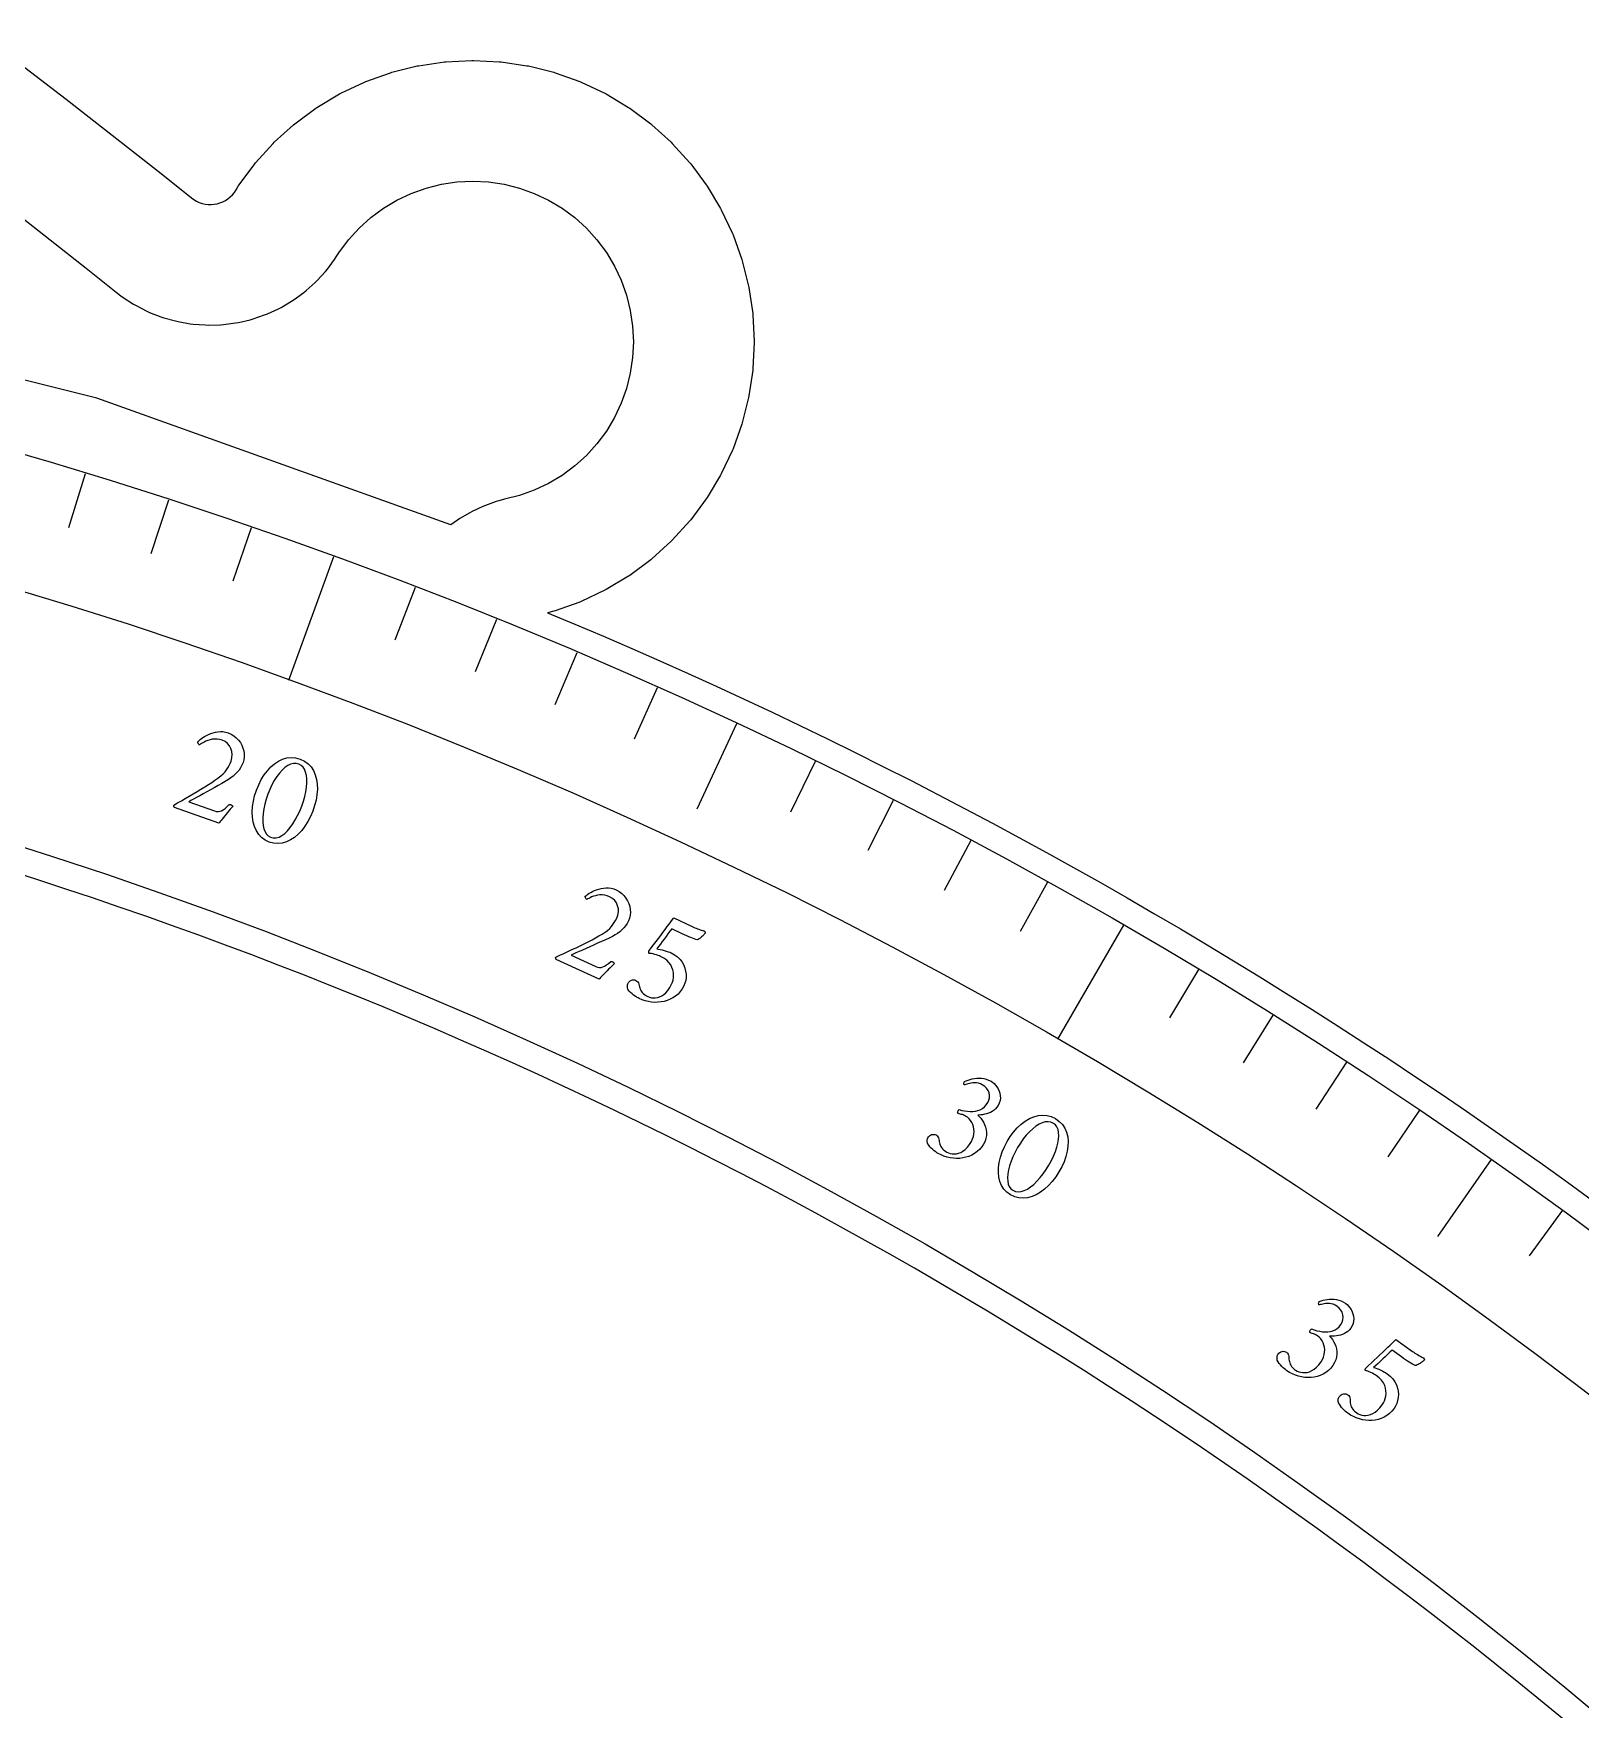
# Model space of a CAD drawing. Header units: millimetres. Extents: x -50 to 50, y -50 to 64.
# Drawn here: x 14.03 to 29.42, y 35.28 to 51.95 of the extents above; entities that cross this region are included whole.
import ezdxf

# ---------------------------------------------------------------- set-up
doc = ezdxf.new("R2010")
doc.units = ezdxf.units.MM
for name, color, linetype in [('CUT_INNER', 6, 'Continuous'), ('CUT_OUTER', 1, 'Continuous'), ('ENGRAVE', 7, 'Continuous'), ('ENGRAVE_FINE', 8, 'Continuous'), ('TEXT', 5, 'Continuous')]:
    doc.layers.add(name, color=color, linetype=linetype)

msp = doc.modelspace()

# ---------------------------------------------------------------- linework, layer by layer
at = {"layer": 'CUT_INNER'}
msp.add_lwpolyline([(29.2399, 35.1865), (29.0235, 35.3652), (28.8059, 35.5426), (28.5873, 35.7187), (28.3676, 35.8935), (28.1468, 36.0668), (27.925, 36.2389), (27.7021, 36.4095), (27.4782, 36.5788), (27.2532, 36.7467), (27.0273, 36.9133), (26.8003, 37.0784), (26.5722, 37.2422), (26.3432, 37.4045), (26.1132, 37.5654), (25.8822, 37.725), (25.6503, 37.8831), (25.4173, 38.0397), (25.1835, 38.195), (24.9486, 38.3488), (24.7128, 38.5011), (24.4761, 38.6521), (24.2385, 38.8015), (24, 38.9495), (23.7605, 39.096), (23.5202, 39.2411), (23.279, 39.3847), (23.0369, 39.5268), (22.7939, 39.6674), (22.5501, 39.8065), (22.3054, 39.9441), (22.0599, 40.0802), (21.8136, 40.2148), (21.5664, 40.3479), (21.3184, 40.4795), (21.0696, 40.6095), (20.8201, 40.738), (20.5697, 40.865), (20.3186, 40.9905), (20.0667, 41.1144), (19.814, 41.2367), (19.5606, 41.3575), (19.3065, 41.4768), (19.0517, 41.5944), (18.7961, 41.7106), (18.5398, 41.8251), (18.2828, 41.9381), (18.0251, 42.0495), (17.7668, 42.1593), (17.5078, 42.2675), (17.2481, 42.3741), (16.9878, 42.4792), (16.7268, 42.5826), (16.4652, 42.6844), (16.203, 42.7846), (15.9402, 42.8833), (15.6767, 42.9803), (15.4127, 43.0756), (15.1481, 43.1694), (14.8829, 43.2615), (14.6172, 43.352), (14.3509, 43.4409), (14.0841, 43.5282), (13.8168, 43.6138)], dxfattribs=at)
at = {"layer": 'CUT_OUTER'}
msp.add_lwpolyline([(13.5009, 51.9531), (14.3993, 51.2656), (14.4007, 51.2645), (15.2989, 50.5593), (15.601, 50.3177), (15.6254, 50.3001), (15.6514, 50.285), (15.6789, 50.2726), (15.7074, 50.2631), (15.7367, 50.2564), (15.7666, 50.2527), (15.7967, 50.252), (15.8267, 50.2544), (15.8563, 50.2597), (15.8852, 50.268), (15.9131, 50.2791), (15.9398, 50.293), (15.965, 50.3094), (15.9884, 50.3283), (16.0098, 50.3495), (16.029, 50.3727), (16.0457, 50.3977), (16.0681, 50.435), (16.0763, 50.4473), (16.2312, 50.6561), (16.2405, 50.6675), (16.4152, 50.8602), (16.4256, 50.8706), (16.6182, 51.0452), (16.6296, 51.0546), (16.8385, 51.2095), (16.8507, 51.2177), (17.0738, 51.3514), (17.0867, 51.3583), (17.3218, 51.4695), (17.3354, 51.4751), (17.5803, 51.5627), (17.5943, 51.567), (17.8466, 51.6302), (17.861, 51.633), (18.1183, 51.6712), (18.1329, 51.6726), (18.3926, 51.6854), (18.4074, 51.6854), (18.6671, 51.6726), (18.6817, 51.6712), (18.939, 51.633), (18.9534, 51.6302), (19.2057, 51.567), (19.2197, 51.5627), (19.4646, 51.4751), (19.4782, 51.4695), (19.7133, 51.3583), (19.7262, 51.3514), (19.9493, 51.2177), (19.9615, 51.2095), (20.1704, 51.0546), (20.1818, 51.0452), (20.3744, 50.8706), (20.3848, 50.8602), (20.5595, 50.6675), (20.5688, 50.6561), (20.7237, 50.4473), (20.7319, 50.435), (20.8656, 50.212), (20.8725, 50.199), (20.9837, 49.9639), (20.9893, 49.9503), (21.077, 49.7055), (21.0812, 49.6914), (21.1444, 49.4392), (21.1473, 49.4247), (21.1854, 49.1675), (21.1869, 49.1528), (21.1996, 48.8931), (21.1996, 48.8784), (21.1869, 48.6187), (21.1854, 48.604), (21.1473, 48.3468), (21.1444, 48.3324), (21.0812, 48.0801), (21.077, 48.066), (20.9893, 47.8212), (20.9837, 47.8076), (20.8725, 47.5725), (20.8656, 47.5595), (20.7319, 47.3365), (20.7237, 47.3242), (20.5688, 47.1154), (20.5595, 47.104), (20.3848, 46.9113), (20.3744, 46.9009), (20.1818, 46.7263), (20.1704, 46.7169), (19.9615, 46.562), (19.9493, 46.5539), (19.7262, 46.4202), (19.7133, 46.4132), (19.4782, 46.302), (19.4646, 46.2964), (19.2197, 46.2088), (19.2057, 46.2045), (19.1452, 46.1894), (19.4173, 46.0757), (19.6996, 45.9557), (19.9812, 45.834), (20.2621, 45.7105), (20.5422, 45.5853), (20.8215, 45.4584), (21.1, 45.3298), (21.3778, 45.1995), (21.6547, 45.0674), (21.9308, 44.9337), (22.2061, 44.7983), (22.4806, 44.6612), (22.7542, 44.5224), (23.0269, 44.382), (23.2988, 44.2399), (23.5698, 44.0961), (23.84, 43.9506), (24.1092, 43.8035), (24.3775, 43.6547), (24.6449, 43.5043), (24.9114, 43.3523), (25.1769, 43.1986), (25.4415, 43.0433), (25.7051, 42.8864), (25.9678, 42.7279), (26.2295, 42.5678), (26.4902, 42.406), (26.7499, 42.2427), (27.0086, 42.0777), (27.2662, 41.9112), (27.5229, 41.7431), (27.7785, 41.5735), (28.0331, 41.4023), (28.2866, 41.2295), (28.539, 41.0551), (28.7904, 40.8792), (29.0407, 40.7018), (29.2899, 40.5229), (29.538, 40.3424)], dxfattribs=at)
at = {"layer": 'ENGRAVE'}
for points in [[(13.6641, 50.3172), (14.5536, 49.6188), (14.8514, 49.3806), (14.8993, 49.3442), (14.9237, 49.3266), (15.0247, 49.2612), (15.0508, 49.2462), (15.1578, 49.1912), (15.1853, 49.1789), (15.2973, 49.1349), (15.3258, 49.1254), (15.4417, 49.0929), (15.471, 49.0862), (15.5896, 49.0655), (15.6194, 49.0618), (15.7395, 49.053), (15.7695, 49.0523), (15.8898, 49.0557), (15.9198, 49.058), (16.0392, 49.0733), (16.0688, 49.0787), (16.186, 49.1059), (16.2149, 49.1142), (16.3289, 49.153), (16.3568, 49.1641), (16.4663, 49.2142), (16.493, 49.228), (16.5968, 49.2888), (16.622, 49.3053), (16.7193, 49.3761), (16.7427, 49.395), (16.8324, 49.4753), (16.8538, 49.4964), (16.935, 49.5852), (16.9541, 49.6084), (17.026, 49.7049), (17.0428, 49.7299), (17.0692, 49.7716), (17.1643, 49.8999), (17.2697, 50.0161), (17.3859, 50.1215), (17.5119, 50.2149), (17.6464, 50.2956), (17.7883, 50.3626), (17.936, 50.4155), (18.0881, 50.4536), (18.2433, 50.4766), (18.4, 50.4843), (18.5567, 50.4766), (18.7119, 50.4536), (18.864, 50.4155), (19.0117, 50.3626), (19.1536, 50.2956), (19.2881, 50.2149), (19.4141, 50.1215), (19.5303, 50.0161), (19.6357, 49.8999), (19.7291, 49.7739), (19.8098, 49.6393), (19.8769, 49.4975), (19.9297, 49.3498), (19.9678, 49.1976), (19.9909, 49.0424), (19.9986, 48.8858), (19.9909, 48.7291), (19.9678, 48.5739), (19.9297, 48.4217), (19.8769, 48.274), (19.8098, 48.1322), (19.7291, 47.9976), (19.6357, 47.8716), (19.5303, 47.7554), (19.4141, 47.6501), (19.2881, 47.5566), (19.1536, 47.476), (19.0117, 47.4089), (18.864, 47.356), (18.7162, 47.319), (18.661, 47.3038), (18.6336, 47.2955), (18.5258, 47.2573), (18.4993, 47.2464), (18.3956, 47.1981), (18.3703, 47.1848), (18.2716, 47.1268), (18.2477, 47.1111), (18.1834, 47.0646), (14.6594, 48.3255), (9.8521, 49.5297)], [(17.0138, 46.745), (16.5661, 45.515)], [(21.0231, 45.0843), (20.628, 44.2369)], [(24.8725, 43.0804), (24.218, 41.9468)], [(28.5326, 40.7487), (27.9963, 39.9828)]]:
    msp.add_lwpolyline(points, dxfattribs=at)
for radius in [49.745, 48.436, 46.005]:
    msp.add_circle((0, 0), radius, dxfattribs=at)
at = {"layer": 'ENGRAVE_FINE'}
for points in [[(14.544, 47.5714), (14.38, 47.0349)], [(15.3721, 47.3103), (15.1987, 46.7768)], [(16.1954, 47.0348), (16.0127, 46.5044)], [(17.827, 46.441), (17.626, 45.9172)], [(18.6348, 46.1228), (18.4247, 45.6026)], [(19.4369, 45.7905), (19.2177, 45.2741)], [(20.2331, 45.4443), (20.0049, 44.9318)], [(21.8068, 44.7105), (21.5608, 44.2063)], [(22.5838, 44.3231), (22.3291, 43.8233)], [(23.3539, 43.9222), (23.0905, 43.4269)], [(24.1169, 43.508), (23.8449, 43.0173)], [(25.6206, 42.6398), (25.3316, 42.1589)], [(26.3608, 42.1862), (26.0635, 41.7104)], [(27.0931, 41.7197), (26.7875, 41.2492)], [(27.8171, 41.2405), (27.5033, 40.7754)], [(29.2394, 40.2446), (28.9096, 39.7907)]]:
    msp.add_lwpolyline(points, dxfattribs=at)
at = {"layer": 'TEXT'}
for points in [[(16.0139, 44.2633), (16.0014, 44.2494), (15.9883, 44.2345), (15.9746, 44.2185), (15.9604, 44.2016), (15.9463, 44.1844), (15.9327, 44.1679), (15.9198, 44.152), (15.9074, 44.1367), (15.8964, 44.123), (15.8873, 44.1116), (15.8802, 44.1028), (15.8751, 44.0963), (15.4321, 44.2533), (15.4306, 44.2556), (15.4292, 44.2582), (15.4278, 44.2613), (15.4265, 44.2649), (15.4255, 44.2684), (15.425, 44.2715), (15.4249, 44.2742), (15.4254, 44.2764), (15.4632, 44.2976), (15.5016, 44.3194), (15.5406, 44.3417), (15.5802, 44.3645), (15.6197, 44.3875), (15.6586, 44.4106), (15.6968, 44.4338), (15.7343, 44.4569), (15.7703, 44.4798), (15.8041, 44.5019), (15.8356, 44.5234), (15.8648, 44.5441), (15.8929, 44.5658), (15.9168, 44.5869), (15.9365, 44.6074), (15.952, 44.6274), (15.9647, 44.6476), (15.9763, 44.6688), (15.9866, 44.691), (15.9957, 44.7142), (16.0045, 44.7467), (16.0073, 44.7784), (16.004, 44.8093), (15.9947, 44.8393), (15.98, 44.8666), (15.9606, 44.8893), (15.9364, 44.9074), (15.9074, 44.9208), (15.8818, 44.9283), (15.8568, 44.9324), (15.8325, 44.9331), (15.8089, 44.9304), (15.7864, 44.9254), (15.7656, 44.9192), (15.7465, 44.912), (15.7291, 44.9035), (15.7138, 44.895), (15.701, 44.8874), (15.6908, 44.8808), (15.6833, 44.8751), (15.6794, 44.8771), (15.6759, 44.8801), (15.6726, 44.8843), (15.6696, 44.8895), (15.6672, 44.8948), (15.6657, 44.8992), (15.6651, 44.9026), (15.6653, 44.9051), (15.6706, 44.911), (15.6784, 44.9185), (15.6887, 44.9273), (15.7014, 44.9377), (15.7163, 44.9486), (15.733, 44.9592), (15.7517, 44.9695), (15.7722, 44.9795), (15.7941, 44.9886), (15.8168, 44.9961), (15.8404, 45.002), (15.8648, 45.0063), (15.8899, 45.0081), (15.9152, 45.0068), (15.9408, 45.0024), (15.9667, 44.9947), (15.9966, 44.9819), (16.0238, 44.9657), (16.0482, 44.9461), (16.0697, 44.9231), (16.0881, 44.8978), (16.103, 44.8713), (16.1144, 44.8435), (16.1224, 44.8144), (16.1265, 44.7849), (16.1267, 44.756), (16.1227, 44.7275), (16.1148, 44.6997), (16.1038, 44.6729), (16.0905, 44.6478), (16.0751, 44.6245), (16.0575, 44.6029), (16.038, 44.5829), (16.0171, 44.5643), (15.9946, 44.5472), (15.9706, 44.5316), (15.9375, 44.5117), (15.9028, 44.4914), (15.8666, 44.4706), (15.8288, 44.4493), (15.7909, 44.4281), (15.7541, 44.4076), (15.7184, 44.3878), (15.6838, 44.3687), (15.6515, 44.3509), (15.6226, 44.3349), (15.5972, 44.3207), (15.5753, 44.3084), (15.8301, 44.218), (15.8488, 44.213), (15.8668, 44.2117), (15.8843, 44.214), (15.9011, 44.22), (15.918, 44.2295), (15.9356, 44.2423), (15.954, 44.2585), (15.9732, 44.278), (15.9763, 44.2808), (15.9803, 44.2822), (15.985, 44.2821), (15.9905, 44.2807), (15.9927, 44.2797), (15.9955, 44.2781), (15.9988, 44.276), (16.0027, 44.2733), (16.0065, 44.2705), (16.0096, 44.2678), (16.0121, 44.2654), (16.0139, 44.2633)], [(16.6824, 44.7328), (16.7251, 44.7128), (16.7616, 44.6871), (16.7918, 44.6557), (16.8157, 44.6186), (16.8338, 44.577), (16.8462, 44.5322), (16.853, 44.4841), (16.8542, 44.4329), (16.8502, 44.3797), (16.8413, 44.3258), (16.8275, 44.2712), (16.8088, 44.216), (16.786, 44.1624), (16.76, 44.1124), (16.7308, 44.0663), (16.6984, 44.0239), (16.6633, 43.9863), (16.6264, 43.9547), (16.5876, 43.929), (16.5469, 43.9092), (16.5049, 43.8966), (16.4623, 43.8923), (16.419, 43.8963), (16.3751, 43.9087), (16.3349, 43.9277), (16.3002, 43.9527), (16.2711, 43.9838), (16.2475, 44.0209), (16.2293, 44.0626), (16.2165, 44.1075), (16.209, 44.1557), (16.2068, 44.2072), (16.2098, 44.2606), (16.2177, 44.3147), (16.2306, 44.3695), (16.2485, 44.425), (16.2706, 44.4789), (16.296, 44.5291), (16.3247, 44.5756), (16.3568, 44.6184), (16.3916, 44.6562), (16.4286, 44.6879), (16.4677, 44.7135), (16.5089, 44.7331), (16.5514, 44.7454), (16.5945, 44.7494), (16.6382, 44.7453), (16.6824, 44.7328)], [(16.6715, 44.6832), (16.6441, 44.6899), (16.6163, 44.6897), (16.5882, 44.6827), (16.5597, 44.6688), (16.5314, 44.6489), (16.5038, 44.624), (16.4769, 44.5942), (16.4507, 44.5592), (16.4258, 44.5202), (16.4027, 44.4778), (16.3814, 44.4322), (16.3618, 44.3834), (16.3452, 44.334), (16.3319, 44.2858), (16.3219, 44.2387), (16.3154, 44.1926), (16.3122, 44.1488), (16.3124, 44.1085), (16.316, 44.0717), (16.3231, 44.0384), (16.3336, 44.0097), (16.3479, 43.9867), (16.3658, 43.9694), (16.3874, 43.9578), (16.4161, 43.9507), (16.4447, 43.9509), (16.4733, 43.9584), (16.5018, 43.9732), (16.5299, 43.9942), (16.5573, 44.0203), (16.5839, 44.0516), (16.6098, 44.088), (16.6345, 44.1283), (16.6575, 44.1713), (16.6788, 44.217), (16.6984, 44.2653), (16.7156, 44.3149), (16.7293, 44.3629), (16.7396, 44.4094), (16.7463, 44.4542), (16.7494, 44.4967), (16.7491, 44.5357), (16.7451, 44.5715), (16.7377, 44.6039), (16.7266, 44.6319), (16.7119, 44.6544), (16.6935, 44.6715), (16.6715, 44.6832)], [(19.8108, 42.6992), (19.7971, 42.6864), (19.7827, 42.6727), (19.7677, 42.658), (19.7521, 42.6423), (19.7365, 42.6265), (19.7216, 42.6112), (19.7073, 42.5965), (19.6937, 42.5823), (19.6814, 42.5696), (19.6714, 42.5591), (19.6636, 42.5509), (19.658, 42.5449), (19.2303, 42.7399), (19.229, 42.7423), (19.2278, 42.7451), (19.2267, 42.7483), (19.2258, 42.7519), (19.2251, 42.7556), (19.2248, 42.7587), (19.225, 42.7613), (19.2256, 42.7635), (19.2651, 42.7814), (19.3053, 42.7997), (19.3461, 42.8185), (19.3875, 42.8378), (19.4289, 42.8573), (19.4696, 42.8769), (19.5097, 42.8966), (19.5491, 42.9164), (19.587, 42.9361), (19.6225, 42.9552), (19.6558, 42.9738), (19.6867, 42.9919), (19.7166, 43.011), (19.7422, 43.0299), (19.7636, 43.0487), (19.7808, 43.0672), (19.7953, 43.0863), (19.8086, 43.1064), (19.8209, 43.1276), (19.8319, 43.1499), (19.8435, 43.1815), (19.849, 43.2129), (19.8485, 43.2439), (19.8418, 43.2746), (19.8296, 43.3031), (19.8122, 43.3274), (19.7897, 43.3475), (19.762, 43.3634), (19.7371, 43.3731), (19.7126, 43.3794), (19.6884, 43.3822), (19.6646, 43.3815), (19.6419, 43.3785), (19.6206, 43.3742), (19.6009, 43.3686), (19.5828, 43.3618), (19.5668, 43.3546), (19.5535, 43.3482), (19.5428, 43.3425), (19.5347, 43.3375), (19.531, 43.3397), (19.5278, 43.3431), (19.5249, 43.3475), (19.5224, 43.353), (19.5204, 43.3585), (19.5193, 43.363), (19.519, 43.3664), (19.5195, 43.3689), (19.5253, 43.3744), (19.5337, 43.3811), (19.5446, 43.389), (19.5582, 43.3982), (19.574, 43.4078), (19.5916, 43.4169), (19.6111, 43.4255), (19.6324, 43.4337), (19.655, 43.4409), (19.6783, 43.4464), (19.7023, 43.4502), (19.727, 43.4523), (19.7521, 43.452), (19.7772, 43.4485), (19.8023, 43.4418), (19.8275, 43.4319), (19.8562, 43.4165), (19.8819, 43.398), (19.9044, 43.3764), (19.9239, 43.3516), (19.94, 43.3248), (19.9525, 43.2971), (19.9615, 43.2683), (19.9668, 43.2387), (19.9684, 43.209), (19.966, 43.1801), (19.9597, 43.1522), (19.9493, 43.1251), (19.936, 43.0994), (19.9206, 43.0756), (19.9032, 43.0537), (19.8838, 43.0337), (19.8627, 43.0154), (19.8402, 42.9987), (19.8163, 42.9837), (19.791, 42.9702), (19.7563, 42.9533), (19.72, 42.9361), (19.6821, 42.9185), (19.6426, 42.9006), (19.603, 42.8828), (19.5645, 42.8656), (19.5272, 42.849), (19.4911, 42.833), (19.4574, 42.818), (19.4272, 42.8046), (19.4007, 42.7927), (19.3777, 42.7823), (19.6237, 42.6701), (19.6419, 42.6635), (19.6598, 42.6606), (19.6774, 42.6614), (19.6946, 42.6658), (19.7123, 42.6738), (19.731, 42.6851), (19.7507, 42.6996), (19.7715, 42.7174), (19.7749, 42.7199), (19.7789, 42.7209), (19.7836, 42.7204), (19.789, 42.7185), (19.7911, 42.7173), (19.7937, 42.7155), (19.7969, 42.7131), (19.8005, 42.7101), (19.804, 42.7069), (19.8069, 42.704), (19.8091, 42.7015), (19.8108, 42.6992)], [(20.3734, 42.8056), (20.4079, 42.7866), (20.4376, 42.7649), (20.4625, 42.7404), (20.4827, 42.7131), (20.4985, 42.684), (20.5104, 42.6542), (20.5182, 42.6237), (20.5221, 42.5925), (20.5222, 42.5615), (20.5186, 42.5319), (20.5113, 42.5035), (20.5004, 42.4764), (20.4839, 42.4465), (20.4647, 42.4197), (20.4429, 42.3961), (20.4184, 42.3755), (20.3919, 42.358), (20.3642, 42.3434), (20.3352, 42.3317), (20.3049, 42.323), (20.2739, 42.3171), (20.2425, 42.3139), (20.2108, 42.3135), (20.1789, 42.3159), (20.1471, 42.3208), (20.1162, 42.3282), (20.0861, 42.3382), (20.0568, 42.3506), (20.0443, 42.3571), (20.0308, 42.3651), (20.0161, 42.3747), (20.0004, 42.3858), (19.9848, 42.3981), (19.9705, 42.4109), (19.9576, 42.4244), (19.946, 42.4385), (19.9443, 42.4423), (19.9427, 42.4478), (19.9409, 42.4547), (19.9392, 42.4633), (19.9381, 42.4724), (19.9383, 42.4811), (19.9399, 42.4893), (19.9428, 42.4971), (19.9497, 42.5093), (19.958, 42.5193), (19.9677, 42.5272), (19.9787, 42.5328), (19.9903, 42.5361), (20.0014, 42.5372), (20.0121, 42.5359), (20.0225, 42.5323), (20.0338, 42.5255), (20.0427, 42.5168), (20.0491, 42.5063), (20.0529, 42.494), (20.0557, 42.481), (20.0589, 42.4686), (20.0623, 42.4566), (20.0661, 42.4452), (20.0715, 42.4327), (20.0784, 42.4211), (20.0868, 42.4104), (20.0966, 42.4006), (20.1074, 42.3918), (20.1185, 42.3838), (20.13, 42.3768), (20.1418, 42.3707), (20.1587, 42.364), (20.1768, 42.3596), (20.196, 42.3575), (20.2165, 42.3575), (20.2376, 42.3606), (20.2587, 42.3672), (20.28, 42.3775), (20.3014, 42.3914), (20.3223, 42.4095), (20.342, 42.4326), (20.3606, 42.4605), (20.3781, 42.4934), (20.3864, 42.5137), (20.3924, 42.5356), (20.3961, 42.559), (20.3976, 42.5841), (20.396, 42.6098), (20.3908, 42.6354), (20.3819, 42.6607), (20.3693, 42.6859), (20.3521, 42.71), (20.3295, 42.7322), (20.3015, 42.7523), (20.2681, 42.7705), (20.2569, 42.7753), (20.2436, 42.7803), (20.2282, 42.7854), (20.2108, 42.7906), (20.1934, 42.7952), (20.1783, 42.7984), (20.1655, 42.8002), (20.155, 42.8007), (20.1533, 42.8019), (20.152, 42.8038), (20.1511, 42.8064), (20.1507, 42.8097), (20.1507, 42.8132), (20.1511, 42.8166), (20.1519, 42.82), (20.1532, 42.8232), (20.1765, 42.8547), (20.1999, 42.8862), (20.2233, 42.9177), (20.2467, 42.9491), (20.2697, 42.9801), (20.2919, 43.0099), (20.3134, 43.0387), (20.334, 43.0664), (20.3533, 43.0924), (20.3705, 43.1159), (20.3857, 43.137), (20.3989, 43.1557), (20.5831, 43.0681), (20.596, 43.0621), (20.6093, 43.0564), (20.6228, 43.0508), (20.6367, 43.0456), (20.6501, 43.0407), (20.6625, 43.0364), (20.6739, 43.0328), (20.6841, 43.0298), (20.6926, 43.0274), (20.6986, 43.0257), (20.7023, 43.0247), (20.7035, 43.0243), (20.7057, 43.021), (20.7077, 43.018), (20.7096, 43.0153), (20.7113, 43.0128), (20.7126, 43.0104), (20.7131, 43.008), (20.713, 43.0056), (20.7121, 43.0031), (20.7106, 43.0006), (20.7077, 42.9969), (20.7036, 42.9919), (20.6983, 42.9857), (20.6919, 42.9788), (20.6849, 42.9718), (20.6772, 42.9646), (20.6688, 42.9572), (20.6601, 42.9502), (20.6513, 42.9439), (20.6423, 42.9385), (20.6333, 42.9339), (20.6193, 42.9391), (20.6041, 42.9449), (20.5875, 42.9513), (20.5697, 42.9582), (20.5506, 42.9661), (20.5299, 42.9749), (20.5079, 42.9849), (20.4844, 42.9959), (20.3797, 43.0456), (20.3608, 43.0204), (20.3418, 42.9949), (20.3228, 42.9691), (20.3038, 42.9431), (20.2849, 42.9172), (20.2663, 42.8921), (20.248, 42.8678), (20.2299, 42.8442), (20.2459, 42.8426), (20.2637, 42.8396), (20.2833, 42.8353), (20.3047, 42.8297), (20.3257, 42.8235), (20.3442, 42.8173), (20.3601, 42.8114), (20.3734, 42.8056)], [(23.5558, 41.5281), (23.571, 41.518), (23.5857, 41.5053), (23.5999, 41.49), (23.6136, 41.472), (23.6258, 41.452), (23.6355, 41.4307), (23.6427, 41.4081), (23.6474, 41.3842), (23.6487, 41.3597), (23.6457, 41.3353), (23.6383, 41.3109), (23.6266, 41.2866), (23.6148, 41.2689), (23.6012, 41.2532), (23.5856, 41.2397), (23.568, 41.2283), (23.5494, 41.2187), (23.5304, 41.2107), (23.5112, 41.2043), (23.4916, 41.1995), (23.4726, 41.1958), (23.4549, 41.193), (23.4386, 41.191), (23.4238, 41.1898), (23.4391, 41.1763), (23.4538, 41.1602), (23.4678, 41.1415), (23.4811, 41.1201), (23.4927, 41.0967), (23.5015, 41.072), (23.5077, 41.0459), (23.5111, 41.0184), (23.5108, 40.9901), (23.5058, 40.9616), (23.4961, 40.9328), (23.4817, 40.9038), (23.4631, 40.8752), (23.442, 40.8498), (23.4186, 40.8278), (23.3927, 40.809), (23.365, 40.7934), (23.3363, 40.7808), (23.3066, 40.7713), (23.2758, 40.7647), (23.2444, 40.7611), (23.2129, 40.7602), (23.1812, 40.762), (23.1495, 40.7666), (23.1182, 40.7738), (23.0879, 40.7835), (23.0586, 40.7955), (23.0302, 40.81), (23.0183, 40.8173), (23.0053, 40.8263), (22.9914, 40.8369), (22.9765, 40.8492), (22.9618, 40.8625), (22.9485, 40.8763), (22.9365, 40.8907), (22.926, 40.9056), (22.9246, 40.9095), (22.9233, 40.9151), (22.9221, 40.9222), (22.921, 40.9308), (22.9205, 40.94), (22.9214, 40.9486), (22.9235, 40.9567), (22.927, 40.9643), (22.9348, 40.976), (22.9438, 40.9854), (22.954, 40.9925), (22.9654, 40.9973), (22.9772, 40.9998), (22.9883, 41.0001), (22.9989, 40.998), (23.009, 40.9937), (23.0198, 40.9861), (23.0281, 40.9768), (23.0337, 40.9658), (23.0366, 40.9533), (23.0385, 40.9402), (23.0407, 40.9275), (23.0433, 40.9154), (23.0463, 40.9037), (23.0508, 40.8908), (23.0568, 40.8787), (23.0644, 40.8675), (23.0736, 40.857), (23.0837, 40.8475), (23.0942, 40.8387), (23.1051, 40.8309), (23.1164, 40.824), (23.1328, 40.8161), (23.1506, 40.8104), (23.1696, 40.8069), (23.19, 40.8055), (23.2113, 40.807), (23.2328, 40.8121), (23.2548, 40.8209), (23.2771, 40.8332), (23.2992, 40.8498), (23.3206, 40.8714), (23.3412, 40.8979), (23.361, 40.9294), (23.3731, 40.9538), (23.3816, 40.9783), (23.3865, 41.0029), (23.3879, 41.0276), (23.3862, 41.0518), (23.3818, 41.0751), (23.3746, 41.0974), (23.3648, 41.1188), (23.3526, 41.1384), (23.3383, 41.1555), (23.3219, 41.1703), (23.3033, 41.1825), (23.2933, 41.1877), (23.2828, 41.1922), (23.2717, 41.1959), (23.2602, 41.1989), (23.2491, 41.2015), (23.2394, 41.2038), (23.2311, 41.206), (23.2242, 41.208), (23.2239, 41.2149), (23.2247, 41.2217), (23.2267, 41.2285), (23.2299, 41.2353), (23.2323, 41.2391), (23.2346, 41.2422), (23.2369, 41.2445), (23.2392, 41.2461), (23.2662, 41.2389), (23.2934, 41.2335), (23.3208, 41.2298), (23.3483, 41.2278), (23.3754, 41.228), (23.4012, 41.2309), (23.426, 41.2366), (23.4496, 41.2451), (23.4715, 41.2569), (23.4913, 41.2726), (23.509, 41.2923), (23.5246, 41.3158), (23.5355, 41.3397), (23.5411, 41.364), (23.5414, 41.3886), (23.5364, 41.4137), (23.5266, 41.4376), (23.5121, 41.4589), (23.4931, 41.4775), (23.4695, 41.4934), (23.4504, 41.5028), (23.4313, 41.5092), (23.4122, 41.5127), (23.393, 41.5133), (23.3746, 41.512), (23.3575, 41.5096), (23.3418, 41.5063), (23.3275, 41.502), (23.315, 41.4978), (23.3048, 41.4945), (23.297, 41.4923), (23.2914, 41.4911), (23.2892, 41.493), (23.2876, 41.496), (23.2867, 41.5), (23.2863, 41.5051), (23.2865, 41.5106), (23.2874, 41.5157), (23.2889, 41.5205), (23.291, 41.525), (23.3087, 41.5333), (23.3275, 41.5407), (23.3476, 41.5471), (23.3689, 41.5526), (23.391, 41.5567), (23.4137, 41.559), (23.437, 41.5597), (23.4608, 41.5586), (23.4848, 41.5552), (23.5087, 41.549), (23.5323, 41.54), (23.5558, 41.5281)], [(24.1967, 41.1563), (24.2353, 41.1293), (24.2668, 41.0976), (24.2911, 41.0614), (24.3082, 41.0207), (24.3188, 40.9766), (24.3232, 40.9303), (24.3216, 40.8818), (24.3139, 40.8311), (24.3007, 40.7794), (24.2825, 40.7279), (24.2594, 40.6766), (24.2314, 40.6255), (24.1997, 40.5766), (24.1655, 40.5319), (24.1287, 40.4915), (24.0893, 40.4554), (24.0483, 40.4245), (24.0065, 40.3997), (23.9638, 40.3812), (23.9203, 40.3688), (23.8767, 40.3636), (23.834, 40.3668), (23.7921, 40.3783), (23.7509, 40.3981), (23.7147, 40.4238), (23.6849, 40.4545), (23.6616, 40.4901), (23.6448, 40.5307), (23.6342, 40.575), (23.6293, 40.6215), (23.6303, 40.6703), (23.6371, 40.7213), (23.6493, 40.7734), (23.6665, 40.8253), (23.6887, 40.877), (23.716, 40.9285), (23.7471, 40.9778), (23.7808, 41.0229), (23.8172, 41.0637), (23.8562, 41.1002), (23.8971, 41.1314), (23.939, 41.1562), (23.9819, 41.1747), (24.0259, 41.1867), (24.0699, 41.1915), (24.1131, 41.188), (24.1554, 41.1763), (24.1967, 41.1563)], [(24.1773, 41.1094), (24.1515, 41.1207), (24.1242, 41.1254), (24.0953, 41.1233), (24.0648, 41.1146), (24.0335, 41.1), (24.002, 41.0803), (23.9703, 41.0555), (23.9384, 41.0257), (23.9071, 40.9915), (23.877, 40.9538), (23.8481, 40.9126), (23.8204, 40.8679), (23.7954, 40.8222), (23.7739, 40.777), (23.7559, 40.7323), (23.7414, 40.6881), (23.7307, 40.6455), (23.7239, 40.6058), (23.7211, 40.5689), (23.7223, 40.5349), (23.7277, 40.5048), (23.7377, 40.4796), (23.7524, 40.4595), (23.7717, 40.4443), (23.7987, 40.4324), (23.8269, 40.4276), (23.8563, 40.4301), (23.887, 40.4397), (23.9183, 40.4555), (23.9498, 40.4764), (23.9814, 40.5026), (24.0133, 40.5339), (24.0445, 40.5693), (24.0746, 40.6077), (24.1036, 40.649), (24.1313, 40.6932), (24.1569, 40.739), (24.1787, 40.7839), (24.1969, 40.8279), (24.2113, 40.8709), (24.2217, 40.9121), (24.2282, 40.9507), (24.2305, 40.9866), (24.2288, 41.0198), (24.2227, 41.0493), (24.2122, 41.074), (24.197, 41.0941), (24.1773, 41.1094)], [(27.0856, 39.317), (27.0998, 39.3057), (27.1134, 39.2918), (27.1261, 39.2752), (27.1382, 39.2561), (27.1486, 39.2351), (27.1564, 39.2131), (27.1617, 39.19), (27.1643, 39.1657), (27.1635, 39.1412), (27.1583, 39.1171), (27.1488, 39.0935), (27.135, 39.0703), (27.1218, 39.0536), (27.1068, 39.0393), (27.0901, 39.0271), (27.0716, 39.0173), (27.0522, 39.0094), (27.0326, 39.0031), (27.0129, 38.9984), (26.993, 38.9953), (26.9737, 38.9933), (26.9559, 38.992), (26.9395, 38.9914), (26.9246, 38.9915), (26.9387, 38.9768), (26.9519, 38.9594), (26.9642, 38.9396), (26.9756, 38.9171), (26.9851, 38.8928), (26.9918, 38.8674), (26.9956, 38.8408), (26.9966, 38.8132), (26.9938, 38.785), (26.9864, 38.757), (26.9742, 38.7292), (26.9574, 38.7016), (26.9363, 38.6747), (26.9131, 38.6513), (26.8878, 38.6313), (26.8604, 38.6149), (26.8315, 38.6018), (26.8018, 38.5918), (26.7714, 38.5848), (26.7401, 38.581), (26.7085, 38.5801), (26.677, 38.5819), (26.6457, 38.5865), (26.6145, 38.5939), (26.5839, 38.6038), (26.5546, 38.616), (26.5264, 38.6306), (26.4994, 38.6475), (26.4881, 38.6558), (26.476, 38.6659), (26.4631, 38.6777), (26.4493, 38.6912), (26.4358, 38.7057), (26.4237, 38.7207), (26.4131, 38.736), (26.4039, 38.7518), (26.4029, 38.7558), (26.4021, 38.7615), (26.4015, 38.7686), (26.4011, 38.7774), (26.4015, 38.7865), (26.4031, 38.7951), (26.4059, 38.803), (26.41, 38.8102), (26.4188, 38.8212), (26.4286, 38.8297), (26.4394, 38.8359), (26.4512, 38.8397), (26.4631, 38.8412), (26.4743, 38.8405), (26.4846, 38.8375), (26.4942, 38.8323), (26.5044, 38.8238), (26.5118, 38.8138), (26.5164, 38.8024), (26.5183, 38.7897), (26.519, 38.7764), (26.5201, 38.7636), (26.5217, 38.7513), (26.5236, 38.7394), (26.5269, 38.7262), (26.5319, 38.7136), (26.5385, 38.7018), (26.5467, 38.6906), (26.5559, 38.6801), (26.5657, 38.6705), (26.5758, 38.6618), (26.5865, 38.6539), (26.6022, 38.6446), (26.6193, 38.6374), (26.638, 38.6323), (26.6582, 38.6291), (26.6795, 38.6288), (26.7014, 38.632), (26.7241, 38.6387), (26.7474, 38.6491), (26.7709, 38.6637), (26.794, 38.6833), (26.8168, 38.708), (26.8393, 38.7377), (26.8535, 38.7609), (26.8641, 38.7845), (26.8712, 38.8086), (26.8747, 38.833), (26.8751, 38.8574), (26.8727, 38.881), (26.8676, 38.9038), (26.8596, 38.9259), (26.8492, 38.9465), (26.8364, 38.9649), (26.8213, 38.981), (26.804, 38.9948), (26.7944, 39.0008), (26.7843, 39.0062), (26.7736, 39.0109), (26.7624, 39.0149), (26.7516, 39.0184), (26.7421, 39.0216), (26.734, 39.0245), (26.7273, 39.027), (26.7276, 39.034), (26.729, 39.0407), (26.7316, 39.0473), (26.7354, 39.0537), (26.7381, 39.0574), (26.7407, 39.0602), (26.7432, 39.0623), (26.7456, 39.0637), (26.7719, 39.0542), (26.7985, 39.0465), (26.8255, 39.0404), (26.8527, 39.036), (26.8797, 39.0338), (26.9057, 39.0345), (26.9308, 39.038), (26.9551, 39.0444), (26.978, 39.0542), (26.9991, 39.0682), (27.0184, 39.0862), (27.036, 39.1083), (27.0489, 39.1311), (27.0566, 39.1548), (27.0591, 39.1794), (27.0563, 39.2047), (27.0486, 39.2294), (27.036, 39.2519), (27.0187, 39.2721), (26.9966, 39.29), (26.9784, 39.301), (26.9599, 39.3091), (26.9412, 39.3142), (26.9221, 39.3165), (26.9036, 39.3168), (26.8864, 39.3159), (26.8705, 39.314), (26.8559, 39.311), (26.8431, 39.3078), (26.8327, 39.3055), (26.8246, 39.3039), (26.8189, 39.3032), (26.8169, 39.3053), (26.8156, 39.3084), (26.815, 39.3125), (26.8151, 39.3177), (26.8158, 39.3231), (26.8171, 39.3281), (26.819, 39.3328), (26.8215, 39.337), (26.8398, 39.3438), (26.8593, 39.3495), (26.8799, 39.3542), (26.9015, 39.3577), (26.9239, 39.3599), (26.9467, 39.3602), (26.97, 39.3589), (26.9936, 39.3557), (27.0172, 39.3502), (27.0404, 39.342), (27.0632, 39.3309), (27.0856, 39.317)], [(27.497, 38.6174), (27.5277, 38.5928), (27.5531, 38.5663), (27.5735, 38.5378), (27.5886, 38.5074), (27.5991, 38.476), (27.6056, 38.4446), (27.6081, 38.4132), (27.6065, 38.3818), (27.6012, 38.3513), (27.5925, 38.3227), (27.5804, 38.296), (27.5649, 38.2713), (27.5434, 38.2447), (27.5199, 38.2216), (27.4943, 38.2021), (27.4666, 38.1861), (27.4375, 38.1734), (27.4077, 38.1639), (27.3771, 38.1574), (27.3458, 38.1541), (27.3141, 38.1537), (27.2827, 38.156), (27.2515, 38.1611), (27.2204, 38.169), (27.19, 38.1793), (27.1608, 38.192), (27.1329, 38.2071), (27.1062, 38.2244), (27.095, 38.2329), (27.0831, 38.2432), (27.0703, 38.2551), (27.0567, 38.2688), (27.0435, 38.2836), (27.0317, 38.2988), (27.0213, 38.3143), (27.0123, 38.3302), (27.0114, 38.3342), (27.0107, 38.3399), (27.0102, 38.3471), (27.0099, 38.3558), (27.0104, 38.3649), (27.0122, 38.3735), (27.0151, 38.3813), (27.0193, 38.3885), (27.0283, 38.3993), (27.0382, 38.4077), (27.0491, 38.4137), (27.061, 38.4173), (27.0729, 38.4186), (27.0841, 38.4177), (27.0944, 38.4146), (27.1039, 38.4093), (27.1139, 38.4006), (27.1212, 38.3905), (27.1256, 38.379), (27.1273, 38.3662), (27.1278, 38.353), (27.1287, 38.3402), (27.1301, 38.3278), (27.1318, 38.3159), (27.1349, 38.3026), (27.1397, 38.29), (27.1461, 38.278), (27.1541, 38.2667), (27.1632, 38.2561), (27.1728, 38.2464), (27.1828, 38.2375), (27.1934, 38.2294), (27.2089, 38.2199), (27.2259, 38.2124), (27.2445, 38.207), (27.2647, 38.2035), (27.2859, 38.2028), (27.3079, 38.2057), (27.3307, 38.2121), (27.3541, 38.222), (27.3779, 38.2363), (27.4013, 38.2556), (27.4245, 38.2798), (27.4474, 38.3092), (27.4591, 38.3277), (27.4688, 38.3483), (27.4765, 38.3707), (27.4823, 38.3951), (27.4853, 38.4207), (27.4846, 38.4468), (27.4802, 38.4733), (27.4722, 38.5003), (27.4595, 38.5271), (27.4411, 38.5528), (27.417, 38.5775), (27.3872, 38.6012), (27.377, 38.6079), (27.3648, 38.6151), (27.3505, 38.6228), (27.3342, 38.6309), (27.3179, 38.6385), (27.3037, 38.6442), (27.2914, 38.6483), (27.2811, 38.6506), (27.2796, 38.6521), (27.2787, 38.6542), (27.2783, 38.6569), (27.2784, 38.6602), (27.279, 38.6636), (27.28, 38.667), (27.2814, 38.6701), (27.2832, 38.673), (27.3116, 38.7), (27.3401, 38.727), (27.3686, 38.7539), (27.3972, 38.7808), (27.4252, 38.8073), (27.4523, 38.8329), (27.4784, 38.8575), (27.5035, 38.8812), (27.527, 38.9034), (27.548, 38.9236), (27.5667, 38.9417), (27.5829, 38.9578), (27.7491, 38.8396), (27.7608, 38.8314), (27.7728, 38.8235), (27.7852, 38.8157), (27.7979, 38.8081), (27.8104, 38.8009), (27.8218, 38.7946), (27.8323, 38.7891), (27.8419, 38.7843), (27.8498, 38.7805), (27.8555, 38.7778), (27.8589, 38.7761), (27.86, 38.7756), (27.8616, 38.7719), (27.8631, 38.7686), (27.8645, 38.7656), (27.8657, 38.7629), (27.8666, 38.7603), (27.8667, 38.7579), (27.8662, 38.7555), (27.8649, 38.7532), (27.8629, 38.751), (27.8595, 38.7478), (27.8546, 38.7436), (27.8482, 38.7385), (27.8407, 38.7328), (27.8326, 38.7271), (27.8238, 38.7213), (27.8143, 38.7155), (27.8044, 38.7101), (27.7947, 38.7055), (27.7849, 38.7017), (27.7753, 38.6987), (27.7624, 38.7062), (27.7484, 38.7146), (27.7332, 38.7237), (27.7169, 38.7337), (27.6993, 38.7447), (27.6806, 38.7571), (27.6606, 38.7707), (27.6393, 38.7856), (27.5449, 38.8528), (27.5218, 38.8312), (27.4988, 38.8094), (27.4756, 38.7873), (27.4524, 38.7649), (27.4293, 38.7428), (27.4066, 38.7213), (27.3843, 38.7005), (27.3624, 38.6804), (27.3778, 38.6761), (27.3949, 38.6701), (27.4134, 38.6624), (27.4335, 38.6532), (27.4531, 38.6433), (27.4703, 38.6341), (27.4849, 38.6255), (27.497, 38.6174)]]:
    msp.add_lwpolyline(points, close=True, dxfattribs=at)

doc.saveas('drawing.dxf')
